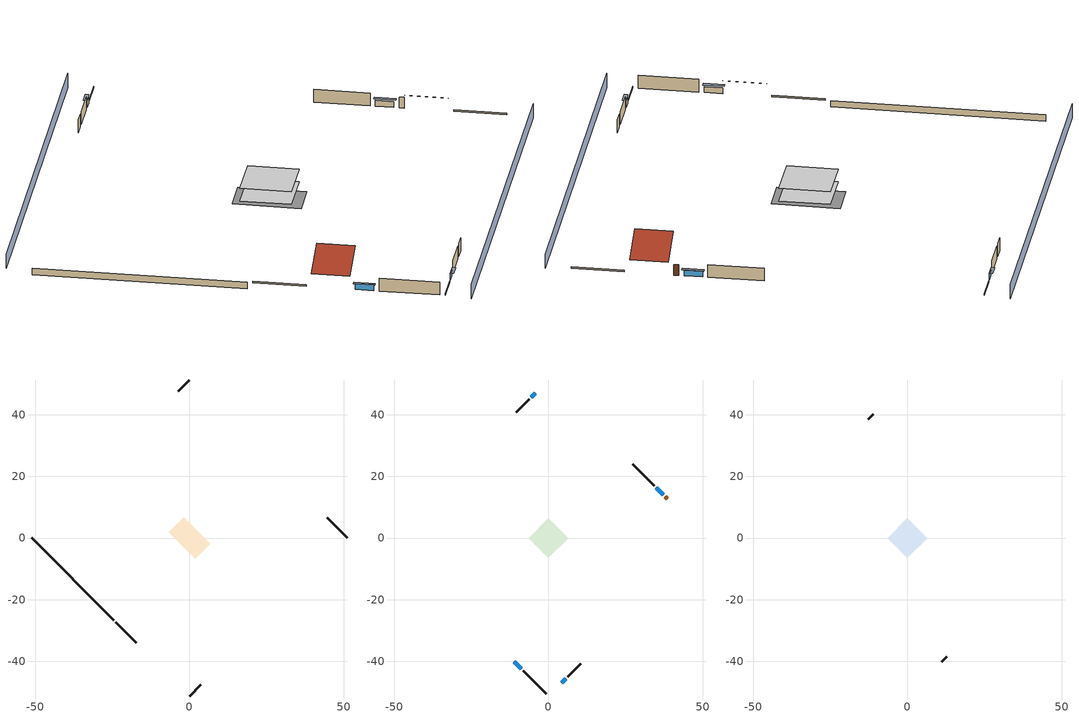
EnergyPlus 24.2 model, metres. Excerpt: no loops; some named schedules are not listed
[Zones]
crawlspace - vented
 floor foundation (Slab1 construction): -6.68,1.91 -1.91,6.68 6.68,-1.91 1.91,-6.68 z-0.91
 wall outside (RimJoist1 construction): -23.87,-27.36 -17.25,-33.98 z0.3:0.61
 wall outside (RimJoist2 construction): 0,51.23 -3.69,47.54 z0.3:0.61
 wall outside (RimJoist3 construction): 51.23,0 44.61,6.62 z0.3:0.61
 wall outside (RimJoist4 construction): 0,-51.23 3.69,-47.54 z0.3:0.61
 wall foundation (FoundationWall1 construction): -51.23,0 -24.53,-26.7 z-0.91:0.3
conditioned space
 floor to crawlspace - vented (Floor1 construction): -6.4,0 0,6.4 6.4,0 0,-6.4 z0.3
 wall outside (AdiabaticWallConstruction 1): 38.52,12.71 37.87,13.36 z0.3:2.34
 wall outside (AdiabaticWallConstruction): -11.16,-40.07 -8.87,-42.36 / 37.21,14.02 34.93,16.3 z0.3:1.4; -4.34,46.89 -5.55,45.68 / 4.34,-46.89 5.55,-45.68 z0.3:1.46
 wall outside (Wall1 construction): -8.21,-43.02 -0.66,-50.57 z0.3:2.74
 wall outside (Wall2 construction): -6.2,45.03 -10.4,40.83 z0.3:2.74
 wall outside (Wall3 construction): 34.27,16.96 27.25,23.98 z0.3:2.74
 wall outside (Wall4 construction): 6.2,-45.03 10.4,-40.83 z0.3:2.74
 window (WindowConstruction): -11.16,-40.07 -8.87,-42.36 z0.3:1.4
 window (WindowConstruction 1): -4.34,46.89 -5.54,45.68 z0.3:1.46
 window (WindowConstruction 2): 37.21,14.02 34.93,16.3 z0.3:1.4
 window (WindowConstruction 3): 4.34,-46.89 5.54,-45.68 z0.3:1.46
 door (Door): 38.52,12.71 37.87,13.36 z0.3:2.34
attic - vented
 floor to conditioned space (Floor2 construction Reversed): -6.4,0 0,6.4 6.4,0 0,-6.4 z2.74
 wall outside (Wall5 construction): -11.06,40.17 -12.7,38.52 z0.3:2.74
 wall outside (Wall6 construction): 11.06,-40.17 12.7,-38.52 z0.3:2.74
 roof outside (Roof1 construction): -11.81,-39.42,2.74 -7.53,-35.14,5.77 -12.32,-30.36,5.77 -16.59,-34.63,2.74
 roof outside (Roof2 construction): 39.17,12.06,2.74 34.89,7.78,5.77 39.68,3,5.77 43.96,7.27,2.74
shading: 3.23,-54.46 54.46,-3.23 / -3.23,54.46 -54.46,3.23 z0:2.74; -8.65,-42.58 -11.37,-39.86 -11.8,-40.29 -9.08,-43.01 z1.71; -5.76,45.47 -4.13,47.1 -4.56,47.53 -6.19,45.9 z1.77; 34.71,16.52 37.43,13.8 37.86,14.23 35.14,16.95 z1.71; 5.76,-45.47 4.13,-47.1 4.56,-47.53 6.19,-45.9 z1.77
[Building]
Building 1: Terrain=Suburbs
[Site:Location]
Portland Intl Arpt_OR: Latitude {deg}=45.59; Longitude {deg}=-122.6; Time Zone {hr}=-8; Elevation {m}=33; Keep Site Location Information=Yes
[Site:GroundTemperature:Shallow]
10.2558, 8.96328, 8.85977, 9.47314, 11.9355, 14.3863, 16.5111, 17.8571, 17.9714, 16.8767, 14.8061, 12.4304
[Site:WaterMainsTemperature]
Calculation Method=Schedule; Temperature Schedule=mains temperature schedule
[Material] Roughness=Rough; Thermal Absorptance=0.9
Name | Thickness {m} | Conductivity {W/m-K} | Density {kg/m3} | Specific Heat {J/kg-K} | Solar Absorptance | Visible Absorptance
asphalt or fiberglass shingles | 0.00635 | 0.162714 | 1121.4 | 1465.45 | 0.85 | 0.85
ceiling loosefill ins | 0.169333 | 0.0480833 | 16.02 | 1046.75 | 0.7 | 0.7
ceiling stud and cavity | 0.1397 | 0.0824711 | 65.682 | 1177.47 | 0.7 | 0.7
concrete 8.0 in. | 0.2032 | 1.803125 | 2242.8 | 837.4 | 0.7 | 0.7
door material | 0.04445 | 0.0612267 | 512.64 | 1214.23 | 0.7 | 0.7
floor covering | 0.0127 | 0.0433444 | 54.468 | 1339.84 | 0.6 | 0.6
floor stud and cavity | 0.1397 | 0.923637 | 92.3553 | 1139.71 | 0.7 | 0.7
furniture material conditioned space 1 | 0.1524 | 0.115458 | 640.8 | 1214.23 | 0.6 | 0.6
gypsum board | 0.0127 | 0.160291 | 801 | 837.4 | 0.6 | 0.6
osb sheathing 0.5 in. | 0.0127 | 0.115458 | 512.64 | 1214.23 | 0.6 | 0.6
osb sheathing 0.5 in. 1 | 0.0127 | 0.115458 | 512.64 | 1214.23 | 0.7 | 0.7
osb sheathing 0.75 in. | 0.01905 | 0.115458 | 512.64 | 1214.23 | 0.7 | 0.7
rim joist stud and cavity | 0.0508 | 0.178688 | 50.32683 | 1063.81 | 0.6 | 0.6
roof rigid ins | 0.00281632 | 0.029427 | 32.04 | 1214.23 | 0.7 | 0.7
soil 0.5 in. | 0.0127 | 1.3848 | 1842.3 | 418.7 | 0.7 | 0.7
wall rigid ins | 0.512978 | 0.029427 | 32.04 | 1214.23 | 0.7 | 0.7
wall stud and cavity | 0.1397 | 0.550994 | 139.0536 | 1170.24 | 0.7 | 0.7
wall stud and cavity 1 | 0.1397 | 0.727959 | 139.0536 | 1170.24 | 0.6 | 0.6
wall stud and cavity 2 | 0.0889 | 0.380278 | 52.3479 | 1209.89 | 0.7 | 0.7
wall stud and cavity 3 | 0.0889 | 0.391764 | 83.0341 | 1211.67 | 0.7 | 0.7
wood siding | 0.0254 | 0.102417 | 544.68 | 1172.36 | 0.85 | 0.85
wood siding 1; wood siding 2 | 0.0254 | 0.102417 | 544.68 | 1172.36 | 0.7 | 0.7
[WindowMaterial:SimpleGlazingSystem]
WindowMaterial: U-Factor {W/m2-K}=4.76952; Solar Heat Gain Coefficient=0.63
[Construction]
AdiabaticWallConstruction: wood siding 1, wall rigid ins, wall stud and cavity 2, gypsum board
AdiabaticWallConstruction 1: wood siding 2, wall rigid ins, wall stud and cavity 2, gypsum board
Door: door material
Floor1 construction: floor stud and cavity, osb sheathing 0.75 in., floor covering
Floor2 construction Reversed: gypsum board, ceiling stud and cavity, ceiling loosefill ins
FoundationWall1 construction: concrete 8.0 in.
furniture construction conditioned space 1: furniture material conditioned space 1
PartitionWallConstruction: gypsum board, wall stud and cavity 3, gypsum board
RimJoist1 construction; RimJoist2 construction; RimJoist3 construction; RimJoist4 construction: wood siding, rim joist stud and cavity
Roof1 construction; Roof2 construction: asphalt or fiberglass shingles, roof rigid ins, osb sheathing 0.5 in.
Slab1 construction: soil 0.5 in.
Wall1 construction; Wall2 construction; Wall3 construction; Wall4 construction: wood siding, osb sheathing 0.5 in. 1, wall stud and cavity, gypsum board
Wall5 construction; Wall6 construction: wood siding, osb sheathing 0.5 in. 1, wall stud and cavity 1
WindowConstruction; WindowConstruction 1; WindowConstruction 2; WindowConstruction 3: WindowMaterial
[Zone] Multiplier=1; Part of Total Floor Area=Yes
Name | Volume {m3}
attic - vented | 55.1915
conditioned space | 199.577
crawlspace - vented | 99.7886
[Space]
Name | Zone | Volume {m3}
attic - vented 1 | attic - vented | 55.1915
conditioned space 1 | conditioned space | 199.577
crawlspace - vented 1 | crawlspace - vented | 99.7886
[ZoneInfiltration:EffectiveLeakageArea]
infil attic - vented 1: Zone or Space=attic - vented 1; Schedule=Always On Discrete; Effective Air Leakage Area {cm2}=2727.98; Stack Coefficient=0.000140673; Wind Coefficient=3.41675e-05
[ZoneMixing]
whole house fan mix: Zone or Space=attic - vented; Schedule=Always On Continuous; Design Flow Rate Calculation Method=Flow/Zone; Design Flow Rate {m3/s}=0; Source Zone or Space=conditioned space
[SurfaceProperty:IncidentSolarMultiplier] Incident Solar Multiplier=1; Incident Solar Multiplier Schedule=trans schedule winter=0.85 summer=0.7
Window1; Window2; Window3; Window4
[InternalMass] Zone or ZoneList=conditioned space; Space or SpaceList=conditioned space 1
Name | Construction | Surface Area {m2}
furniture mass conditioned space 1 | furniture construction conditioned space 1 | 32.73903
partition wall mass | PartitionWallConstruction | 81.84758
[Lights]
interior lighting: Zone or ZoneList or Space or SpaceList=conditioned space 1; Schedule=lighting_interior; Design Level Calculation Method=LightingLevel; Lighting Level {W}=131.82; Return Air Fraction=0; Fraction Radiant=0.6; Fraction Visible=0.2; Fraction Replaceable=1
[People]
occupants: Zone or ZoneList or Space or SpaceList=conditioned space 1; Number of People Schedule=occupants; Number of People Calculation Method=People; Number of People=3; Fraction Radiant=0.314171; Sensible Heat Fraction=0.56303; Activity Level Schedule=occupants activity schedule; Carbon Dioxide Generation Rate {m3/s-W}=0; Enable ASHRAE 55 Comfort Warnings=No; Mean Radiant Temperature Calculation Type=EnclosureAveraged
[ElectricEquipment] Zone or ZoneList or Space or SpaceList=conditioned space 1; Design Level Calculation Method=EquipmentLevel
Name | Schedule | Design Level {W} | Fraction Latent | Fraction Radiant | Fraction Lost
ceiling fan | ceiling_fan | 19.4517 | 0 | 0.558 | 0
clothes washer | clothes_washer | 407.695 | 0.03 | 0.162 | 0.7
cooking range | cooking_range | 1048.61 | 0.08 | 0.432 | 0.2
freezer | freezer schedule | 194.914 | 0 | 0.6 | 0
fridge | fridge schedule | 43.7215 | 0 | 0.6 | 0
mech vent bath fan 0 | mech vent bath fan 0 schedule | 30 | 0 | 0 | 1
mech vent house fan | mech vent house fan schedule | 0 | 0 | 0 | 1
mech vent house fan cfis | mech vent house fan cfis schedule | 0 | 0 | 0 | 0
mech vent range fan 0 | mech vent range fan 0 schedule | 30 | 0 | 0 | 1
misc plug loads | plug_loads_other | 309.985 | 0.021 | 0.558 | 0.049
misc tv | plug_loads_tv | 391.694 | 0 | 0.6 | 0
whole house fan | Always On Discrete | 0 | 0 | 0 | 1
[OtherEquipment] Zone or ZoneList or Space or SpaceList=conditioned space 1; Design Level Calculation Method=EquipmentLevel
Name | Fuel Type | Schedule | Design Level {W} | Fraction Latent | Fraction Radiant | Fraction Lost
cooking range 1 | Electricity | cooking_range | 0 | 0.08 | 0.432 | 0.2
general water use latent | None | general water use schedule | 62.594 | 1 | 0 | 0
general water use sensible | None | general water use schedule | -61.6891 | 0 | 0.6 | 0
mech vent house fan latent load; water heater lat | None | Always On Discrete | 0 | 1 | 0 | 0
mech vent house fan sensible load; water heater sens | None | Always On Discrete | 0 | 0 | 0 | 0
water heater energy adjustment1 | Electricity | Always On Discrete | 0.01 | 0 | 0 | 1
[ZoneInfiltration:DesignFlowRate] Schedule=Always On Discrete
Name | Zone or ZoneList or Space or SpaceList | Design Flow Rate Calculation Method | Design Flow Rate {m3/s} | Air Changes per Hour {1/hr} | Constant Term Coefficient | Temperature Term Coefficient | Velocity Term Coefficient | Velocity Squared Term Coefficient
infil flow; natural vent flow; whole house fan flow | conditioned space 1 | Flow/Zone | 0
infil crawlspace - vented 1 | crawlspace - vented 1 | AirChanges/Hour |  | 2.6013 | 1 | 0 | 0 | 0
[SurfaceProperty:ExposedFoundationPerimeter]
Slab1: Exposed Perimeter Calculation Method=TotalExposedPerimeter; Total Exposed Perimeter {m}=37.76472
[Foundation:Kiva]
Foundation Kiva 1: Initial Indoor Air Temperature {C}=8.58325; Wall Height Above Grade {m}=0.3048; Wall Depth Below Slab {m}=0.2032
[Foundation:Kiva:Settings]
Soil Conductivity {W/m-K}=1.3848; Soil Density {kg/m3}=1842.3; Soil Specific Heat {J/kg-K}=418.7; Ground Solar Absorptivity=0.9; Ground Thermal Absorptivity=0.9; Ground Surface Roughness {m}=0.03; Far-Field Width {m}=40; Deep-Ground Boundary Condition=ZeroFlux; Deep-Ground Depth {m}=40; Minimum Cell Dimension {m}=0.2; Maximum Cell Growth Coefficient=3; Simulation Timestep=Timestep
[Exterior:Lights]
exterior lighting: Schedule=exterior lighting schedule; Design Level {W}=5.52521
[EnergyManagementSystem:GlobalVariable]
infil_program_Qfan
infil_program_Qinf
natural_vent_program_Qnv
natural_vent_program_Qwhf
[EnergyManagementSystem:Sensor]
Name | Output:Variable or Output:Meter Index Key | Output:Variable or Output:Meter
airflow_gain | infil flow | Infiltration Sensible Heat Gain Energy
airflow_gain_1 | natural vent flow | Infiltration Sensible Heat Gain Energy
airflow_gain_2 | whole house fan flow | Infiltration Sensible Heat Gain Energy
airflow_loss | infil flow | Infiltration Sensible Heat Loss Energy
airflow_loss_1 | natural vent flow | Infiltration Sensible Heat Loss Energy
airflow_loss_2 | whole house fan flow | Infiltration Sensible Heat Loss Energy
clg_load_cond |  | Cooling:EnergyTransfer:Zone:CONDITIONED SPACE
clg_sp_s; clg_sp_s_1 | cooling setpoint | Schedule Value
cool_season | cooling season schedule | Schedule Value
htg_load_cond |  | Heating:EnergyTransfer:Zone:CONDITIONED SPACE
htg_sp_s; htg_sp_s_1 | heating setpoint | Schedule Value
ig_ee_conv | ceiling fan | Electric Equipment Convective Heating Energy
ig_ee_conv_2 | cooking range | Electric Equipment Convective Heating Energy
ig_ee_conv_3 | freezer | Electric Equipment Convective Heating Energy
ig_ee_conv_4 | fridge | Electric Equipment Convective Heating Energy
ig_ee_conv_5 | misc plug loads | Electric Equipment Convective Heating Energy
ig_ee_conv_6 | misc tv | Electric Equipment Convective Heating Energy
ig_ee_conv_7 | whole house fan | Electric Equipment Convective Heating Energy
ig_ee_rad | ceiling fan | Electric Equipment Radiant Heating Energy
ig_ee_rad_2 | cooking range | Electric Equipment Radiant Heating Energy
ig_ee_rad_3 | freezer | Electric Equipment Radiant Heating Energy
ig_ee_rad_4 | fridge | Electric Equipment Radiant Heating Energy
ig_ee_rad_5 | misc plug loads | Electric Equipment Radiant Heating Energy
ig_ee_rad_6 | misc tv | Electric Equipment Radiant Heating Energy
ig_ee_rad_7 | whole house fan | Electric Equipment Radiant Heating Energy
ig_lgt_conv | interior lighting | Lights Convective Heating Energy
ig_lgt_rad | interior lighting | Lights Radiant Heating Energy
ig_lgt_vis | interior lighting | Lights Visible Radiation Heating Energy
ig_oe_conv | cooking range 1 | Other Equipment Convective Heating Energy
ig_oe_conv_1 | general water use latent | Other Equipment Convective Heating Energy
ig_oe_conv_2 | general water use sensible | Other Equipment Convective Heating Energy
ig_oe_conv_3 | water heater energy adjustment1 | Other Equipment Convective Heating Energy
ig_oe_conv_4 | water heater lat | Other Equipment Convective Heating Energy
ig_oe_conv_5 | water heater sens | Other Equipment Convective Heating Energy
ig_oe_rad | cooking range 1 | Other Equipment Radiant Heating Energy
ig_oe_rad_1 | general water use latent | Other Equipment Radiant Heating Energy
ig_oe_rad_2 | general water use sensible | Other Equipment Radiant Heating Energy
ig_oe_rad_3 | water heater energy adjustment1 | Other Equipment Radiant Heating Energy
ig_oe_rad_4 | water heater lat | Other Equipment Radiant Heating Energy
ig_oe_rad_5 | water heater sens | Other Equipment Radiant Heating Energy
ig_ppl_conv | occupants | People Convective Heating Energy
ig_ppl_rad | occupants | People Radiant Heating Energy
im_conv | furniture mass conditioned space 1 | Surface Inside Face Convection Heat Gain Energy
im_conv_1 | partition wall mass | Surface Inside Face Convection Heat Gain Energy
im_ig | furniture mass conditioned space 1 | Surface Inside Face Internal Gains Radiation Heat Gain Energy
im_ig_1 | partition wall mass | Surface Inside Face Internal Gains Radiation Heat Gain Energy
im_lgt | furniture mass conditioned space 1 | Surface Inside Face Lights Radiation Heat Gain Energy
im_lgt_1 | partition wall mass | Surface Inside Face Lights Radiation Heat Gain Energy
im_sol | furniture mass conditioned space 1 | Surface Inside Face Solar Radiation Heat Gain Energy
im_sol_1 | partition wall mass | Surface Inside Face Solar Radiation Heat Gain Energy
im_surf | furniture mass conditioned space 1 | Surface Inside Face Net Surface Thermal Radiation Heat Gain Energy
im_surf_1 | partition wall mass | Surface Inside Face Net Surface Thermal Radiation Heat Gain Energy
mech_vent_bath_fan_0_sch_s | mech vent bath fan 0 schedule | Schedule Value
mech_vent_range_fan_0_sch_s | mech vent range fan 0 schedule | Schedule Value
mv_conv | mech vent bath fan 0 | Electric Equipment Convective Heating Energy
mv_conv_1 | mech vent house fan | Electric Equipment Convective Heating Energy
mv_conv_2 | mech vent house fan cfis | Electric Equipment Convective Heating Energy
mv_conv_3 | mech vent range fan 0 | Electric Equipment Convective Heating Energy
mv_conv_4 | mech vent house fan latent load | Other Equipment Convective Heating Energy
mv_conv_5 | mech vent house fan sensible load | Other Equipment Convective Heating Energy
mv_rad | mech vent bath fan 0 | Electric Equipment Radiant Heating Energy
mv_rad_1 | mech vent house fan | Electric Equipment Radiant Heating Energy
mv_rad_2 | mech vent house fan cfis | Electric Equipment Radiant Heating Energy
mv_rad_3 | mech vent range fan 0 | Electric Equipment Radiant Heating Energy
mv_rad_4 | mech vent house fan latent load | Other Equipment Radiant Heating Energy
mv_rad_5 | mech vent house fan sensible load | Other Equipment Radiant Heating Energy
natural_vent_s | natural vent schedule | Schedule Value
out_pb_s |  | Site Outdoor Air Barometric Pressure
out_wt_s |  | Site Outdoor Air Humidity Ratio
site_vw_s |  | Site Wind Speed
ss_back_out | Window1 | Surface Window Shortwave from Zone Back Out Window Heat Transfer Rate
ss_back_out_1 | Window2 | Surface Window Shortwave from Zone Back Out Window Heat Transfer Rate
ss_back_out_2 | Window3 | Surface Window Shortwave from Zone Back Out Window Heat Transfer Rate
ss_back_out_3 | Window4 | Surface Window Shortwave from Zone Back Out Window Heat Transfer Rate
ss_conv | Door1 | Surface Inside Face Convection Heat Gain Energy
ss_conv_1 | Window1 | Surface Inside Face Convection Heat Gain Energy
ss_conv_2 | Window2 | Surface Inside Face Convection Heat Gain Energy
ss_conv_3 | Window3 | Surface Inside Face Convection Heat Gain Energy
ss_conv_4 | Window4 | Surface Inside Face Convection Heat Gain Energy
ss_ig | Door1 | Surface Inside Face Internal Gains Radiation Heat Gain Energy
ss_ig_1 | Window1 | Surface Inside Face Internal Gains Radiation Heat Gain Energy
ss_ig_2 | Window2 | Surface Inside Face Internal Gains Radiation Heat Gain Energy
ss_ig_3 | Window3 | Surface Inside Face Internal Gains Radiation Heat Gain Energy
ss_ig_4 | Window4 | Surface Inside Face Internal Gains Radiation Heat Gain Energy
ss_lgt | Door1 | Surface Inside Face Lights Radiation Heat Gain Energy
ss_sol | Door1 | Surface Inside Face Solar Radiation Heat Gain Energy
ss_surf | Door1 | Surface Inside Face Net Surface Thermal Radiation Heat Gain Energy
ss_surf_1 | Window1 | Surface Inside Face Net Surface Thermal Radiation Heat Gain Energy
ss_surf_2 | Window2 | Surface Inside Face Net Surface Thermal Radiation Heat Gain Energy
ss_surf_3 | Window3 | Surface Inside Face Net Surface Thermal Radiation Heat Gain Energy
ss_surf_4 | Window4 | Surface Inside Face Net Surface Thermal Radiation Heat Gain Energy
ss_trans_in | Window1 | Surface Window Transmitted Solar Radiation Rate
ss_trans_in_1 | Window2 | Surface Window Transmitted Solar Radiation Rate
ss_trans_in_2 | Window3 | Surface Window Transmitted Solar Radiation Rate
ss_trans_in_3 | Window4 | Surface Window Transmitted Solar Radiation Rate
ss_trans_out | Window1 | Surface Inside Face Initial Transmitted Diffuse Transmitted Out Window Solar Radiation Rate
ss_trans_out_1 | Window2 | Surface Inside Face Initial Transmitted Diffuse Transmitted Out Window Solar Radiation Rate
ss_trans_out_2 | Window3 | Surface Inside Face Initial Transmitted Diffuse Transmitted Out Window Solar Radiation Rate
ss_trans_out_3 | Window4 | Surface Inside Face Initial Transmitted Diffuse Transmitted Out Window Solar Radiation Rate
s_conv | Floor1 | Surface Inside Face Convection Heat Gain Energy
s_conv_1 | Floor2 | Surface Inside Face Convection Heat Gain Energy
s_conv_2 | Wall1 | Surface Inside Face Convection Heat Gain Energy
s_conv_3 | Wall2 | Surface Inside Face Convection Heat Gain Energy
s_conv_4 | Wall3 | Surface Inside Face Convection Heat Gain Energy
s_conv_5 | Wall4 | Surface Inside Face Convection Heat Gain Energy
s_ig | Floor1 | Surface Inside Face Internal Gains Radiation Heat Gain Energy
s_ig_1 | Floor2 | Surface Inside Face Internal Gains Radiation Heat Gain Energy
s_ig_2 | Wall1 | Surface Inside Face Internal Gains Radiation Heat Gain Energy
s_ig_3 | Wall2 | Surface Inside Face Internal Gains Radiation Heat Gain Energy
s_ig_4 | Wall3 | Surface Inside Face Internal Gains Radiation Heat Gain Energy
s_ig_5 | Wall4 | Surface Inside Face Internal Gains Radiation Heat Gain Energy
s_lgt | Floor1 | Surface Inside Face Lights Radiation Heat Gain Energy
s_lgt_1 | Floor2 | Surface Inside Face Lights Radiation Heat Gain Energy
s_lgt_2 | Wall1 | Surface Inside Face Lights Radiation Heat Gain Energy
s_lgt_3 | Wall2 | Surface Inside Face Lights Radiation Heat Gain Energy
s_lgt_4 | Wall3 | Surface Inside Face Lights Radiation Heat Gain Energy
s_lgt_5 | Wall4 | Surface Inside Face Lights Radiation Heat Gain Energy
s_sol | Floor1 | Surface Inside Face Solar Radiation Heat Gain Energy
s_sol_1 | Floor2 | Surface Inside Face Solar Radiation Heat Gain Energy
s_sol_2 | Wall1 | Surface Inside Face Solar Radiation Heat Gain Energy
s_sol_3 | Wall2 | Surface Inside Face Solar Radiation Heat Gain Energy
s_sol_4 | Wall3 | Surface Inside Face Solar Radiation Heat Gain Energy
s_sol_5 | Wall4 | Surface Inside Face Solar Radiation Heat Gain Energy
s_surf | Floor1 | Surface Inside Face Net Surface Thermal Radiation Heat Gain Energy
s_surf_1 | Floor2 | Surface Inside Face Net Surface Thermal Radiation Heat Gain Energy
s_surf_2 | Wall1 | Surface Inside Face Net Surface Thermal Radiation Heat Gain Energy
s_surf_3 | Wall2 | Surface Inside Face Net Surface Thermal Radiation Heat Gain Energy
s_surf_4 | Wall3 | Surface Inside Face Net Surface Thermal Radiation Heat Gain Energy
s_surf_5 | Wall4 | Surface Inside Face Net Surface Thermal Radiation Heat Gain Energy
water_heater_T_set | water heater setpoint | Schedule Value
[EnergyManagementSystem:Actuator]
Name | Actuated Component Unique | Actuated Component Type | Actuated Component Control Type
fridge_schedule_act | fridge schedule | Schedule:Constant | Schedule Value
infil_flow_act | infil flow | Zone Infiltration | Air Exchange Flow Rate
mech_vent_house_fan_cfis_act | mech vent house fan cfis | ElectricEquipment | Electricity Rate
mech_vent_house_fan_latent_load_act | mech vent house fan latent load | OtherEquipment | Power Level
mech_vent_house_fan_sensible_load_act | mech vent house fan sensible load | OtherEquipment | Power Level
natural_vent_flow_act | natural vent flow | Zone Infiltration | Air Exchange Flow Rate
water_heater_HPWHSchedOverride | water heater setpoint | Schedule:Constant | Schedule Value
water_heater_hpwh_ec_adj_act | water heater energy adjustment1 | OtherEquipment | Power Level
water_heater_lat_act | water heater lat | OtherEquipment | Power Level
water_heater_LESchedOverride | water heater BottomElementSetpoint | Schedule:Constant | Schedule Value
water_heater_sens_act | water heater sens | OtherEquipment | Power Level
water_heater_UESchedOverride | water heater TopElementSetpoint | Schedule:Constant | Schedule Value
whole_house_fan_act | whole house fan | ElectricEquipment | Electricity Rate
whole_house_fan_flow_act | whole house fan flow | Zone Infiltration | Air Exchange Flow Rate
whole_house_fan_mix_act | whole house fan mix | ZoneMixing | Air Exchange Flow Rate
